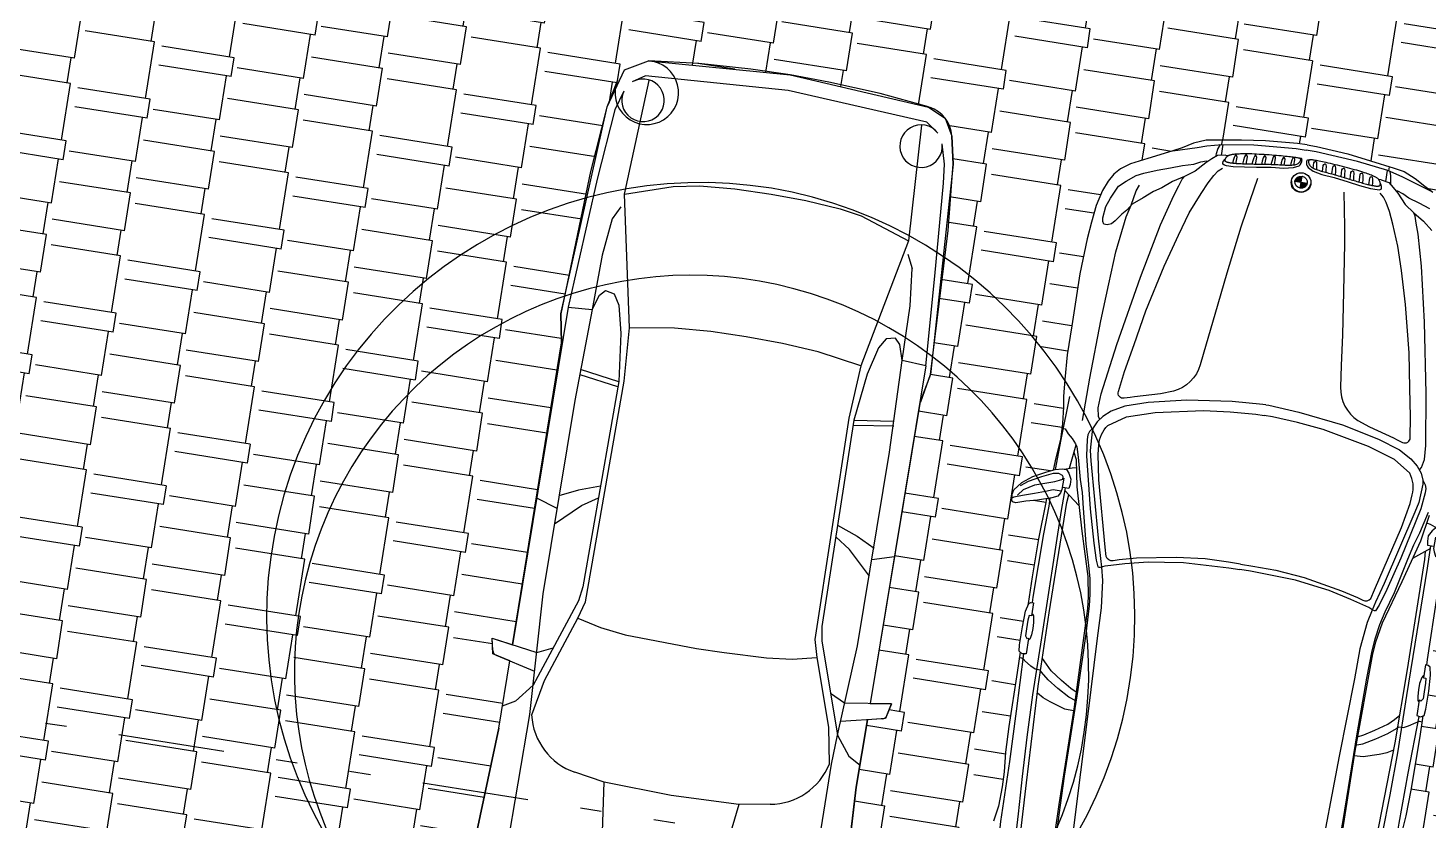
# Model space of a CAD drawing. Extents: x -640655 to -640254, y -1045449 to -1045159.
# Drawn here: x -640532.34 to -640525.75, y -1045393.21 to -1045389.48 of the extents above; entities that cross this region are included whole.
import ezdxf

# ---------------------------------------------------------------- set-up
doc = ezdxf.new("R2010")
doc.units = 0
doc.header["$MEASUREMENT"] = 0
doc.linetypes.add('DIVIDE', pattern=[1.25, 0.5, -0.25, 0, -0.25, 0, -0.25])
doc.layers.get('0').update_dxf_attribs({"linetype": 'CONTINUOUS'})
doc.layers.add('FLOATING-WINDOWS', color=2, linetype='CONTINUOUS', plot=False)
for name, color, linetype in [('T_srafa', 8, 'CONTINUOUS'), ('T_stafaz', 7, 'CONTINUOUS'), ('T_tenka', 4, 'CONTINUOUS')]:
    doc.layers.add(name, color=color, linetype=linetype)

# ---------------------------------------------------------------- blocks, each defined once
blk = doc.blocks.new('A$C1E5B1267')
at = {"color": 0, "linetype": 'Continuous'}
for p, q in [((-2895, 865.7), (-2837.9, 877.3)), ((-2837.9, 877.3), (-2871.7, 660)), ((-3252.1, 780.8), (-3748.3, 806)), ((-2914.3, 847), (-2960.2, 655.8)), ((-1278.6, 796.9), (-1412.8, 773.4)), ((-595.3, 764), (-1278.6, 796.9)), ((-3252.1, 780.8), (-2930.7, 778.7)), ((-3113.9, 721.9), (-3146.4, 780.7)), ((-1242, 768.1), (-2853.3, 778.3)), ((-2153, 774.7), (-2185.2, 671.8)), ((-626.6, 726.6), (-1242, 768.1)), ((-1242, 768.1), (-1236.1, 654.9)), ((-290.7, 695.4), (-626.6, 726.6)), ((-284.3, 734.9), (-595.3, 764)), ((-151.3, 705.7), (-284.3, 734.9)), ((-2594.7, 674.4), (-3165.6, 647)), ((-3025.8, 652.8), (-3113.9, 721.9)), ((-2871.7, 660), (-2837.9, 587)), ((-1671.6, 668.6), (-2594.7, 674.4)), ((-2261.1, 672.3), (-2154.4, 559.7)), ((-2085.8, 584.4), (-2127.4, 671.5)), ((-1236.1, 654.9), (-1671.6, 668.6)), ((-1546.8, 664.7), (-1575, 480.5)), ((-1551.8, 476.9), (-1523.1, 663.9)), ((-197.5, 668.3), (-290.7, 695.4)), ((-3165.6, 647), (-3930.4, 657.3)), ((-3165, 637.1), (-2995.7, 603.3)), ((-2600.4, 504), (-3025.8, 652.8)), ((-2995.7, 603.3), (-2681.3, 494.1)), ((-975, 647.5), (-1236.1, 654.9)), ((-1236.1, 654.9), (-1163.3, 630.3)), ((-1163.3, 630.3), (-1137.4, 605.9)), ((-1137.4, 605.9), (-1147.1, 563.2)), ((-799.9, 628), (-975, 647.5)), ((-737.3, 596.6), (-799.9, 628)), ((-109.5, 579.2), (-148.1, 635.5)), ((-2154.4, 559.7), (-2107, 486.5)), ((-2050.7, 485.5), (-2085.8, 584.4)), ((-1195.8, 533.9), (-1326.7, 503.3)), ((-1293.7, 467.1), (-675.5, 588.3)), ((-1147.1, 563.2), (-1195.8, 533.9)), ((-675.5, 588.3), (-604, 369.1)), ((-675.5, 588.3), (-128.3, 557.4)), ((-74, -95.2), (-109.5, 579.2)), ((-14.2, 339.5), (-38.2, 575.3)), ((-2681.3, 494.1), (-2709, 381.7)), ((-2681.3, 494.1), (-2599.6, 470.8)), ((-2533, 493.8), (-2600.4, 504)), ((-2599.6, 470.8), (-1544.9, 452.7)), ((-1550.2, 476.9), (-2533, 493.8)), ((-1326.7, 503.3), (-1550.2, 476.9)), ((-1544.9, 452.7), (-1293.7, 467.1)), ((-1262.5, 257.8), (-1293.7, 467.1)), ((-3424.9, 250.1), (-3400.3, 394)), ((-2709, 381.7), (-2723.7, 261)), ((-604, 369.1), (-581.1, 246.4)), ((-1.7, 92.9), (-14.2, 339.5)), ((-4620.1, 106.5), (-3424.9, 250.1)), ((-3437, -71.2), (-3424.9, 250.1)), ((-2723.7, 261), (-2736, -79.8)), ((-1251.5, 86.4), (-1262.5, 257.8)), ((-581.1, 246.4), (-569, 79.5)), ((-1250.4, -81.6), (-1251.5, 86.4)), ((-569, 79.5), (-567.6, -92.7)), ((1.7, -92.9), (-1.7, 92.9)), ((-3429, -392.6), (-3437, -71.2)), ((-2736, -79.8), (-2733.3, -212.3)), ((-1253.7, -256.3), (-1250.4, -81.6)), ((-567.6, -92.7), (-571.2, -258.1)), ((-118, -763.6), (-74, -95.2)), ((-4, -278.6), (1.7, -92.9)), ((-3429, -392.6), (-4622.3, -233.9)), ((-2733.3, -212.3), (-2728, -412.4)), ((-1266.9, -427.6), (-1253.7, -256.3)), ((-571.2, -258.1), (-585.3, -424.8)), ((-19.7, -525.1), (-4, -278.6)), ((-3405.7, -536.7), (-3429, -392.6)), ((-2728, -412.4), (-2714.7, -533.2)), ((-1300.7, -636.5), (-1266.9, -427.6)), ((-585.3, -424.8), (-602.5, -528.2)), ((-46.6, -760.5), (-19.7, -525.1)), ((-2714.7, -533.2), (-2688.5, -646)), ((-602.5, -528.2), (-684.1, -765.5)), ((-2607.8, -656.9), (-3035, -800.3)), ((-2688.5, -646), (-3004.2, -751.2)), ((-2606.5, -623.7), (-2688.5, -646)), ((-2540.2, -647.5), (-2607.8, -656.9)), ((-1551.7, -618.9), (-2606.5, -623.7)), ((-1557.3, -643.1), (-2540.2, -647.5)), ((-2162.4, -718.2), (-2114.1, -645.6)), ((-2057.9, -645.3), (-2094.2, -743.8)), ((-1555.8, -833.7), (-1582.2, -646.4)), ((-1557.3, -643.1), (-1532.5, -830.4)), ((-1334.1, -672.3), (-1557.3, -643.1)), ((-1300.7, -636.5), (-1551.7, -618.9)), ((-684.1, -765.5), (-1300.7, -636.5)), ((-2272.5, -831.4), (-2162.4, -718.2)), ((-1203.6, -704.5), (-1334.1, -672.3)), ((-1155.3, -734.5), (-1203.6, -704.5)), ((-3004.2, -751.2), (-3174, -782.8)), ((-2881, -809.5), (-2846.3, -736.9)), ((-2094.2, -743.8), (-2137.9, -832.3)), ((-1172.3, -801.3), (-1146.1, -777.2)), ((-1146.1, -777.2), (-1155.3, -734.5)), ((-746, -773), (-808.9, -803.6)), ((-136.5, -741.5), (-684.1, -765.5)), ((-160.9, -823), (-118, -763.6)), ((-3939.5, -793.3), (-3174.7, -792.8)), ((-3174.7, -792.8), (-3035, -800.3)), ((-3035, -800.3), (-3124, -868.3)), ((-3035, -800.3), (-2604.2, -827.4)), ((-2925.9, -995.9), (-2969.5, -804.2)), ((-2849.9, -1027.1), (-2881, -809.5)), ((-2604.2, -827.4), (-1681.1, -833.2)), ((-2163.8, -933.2), (-2194.7, -830)), ((-1681.1, -833.2), (-1245.4, -825)), ((-1252.8, -938.1), (-1245.4, -825)), ((-1245.4, -825), (-1172.3, -801.3)), ((-1245.4, -825), (-984.2, -820.9)), ((-984.2, -820.9), (-808.9, -803.6)), ((-300.7, -877.4), (-207.2, -851.2)), ((-3124, -868.3), (-3157.2, -926.6)), ((-1252.8, -938.1), (-828.8, -913.8)), ((-828.8, -913.8), (-389.4, -885.9)), ((-606.1, -942.2), (-294.8, -917.1)), ((-389.4, -885.9), (-300.7, -877.4)), ((-294.8, -917.1), (-165.4, -890.4)), ((-3759.4, -944.3), (-3262.8, -925.4)), ((-3262.8, -925.4), (-2941.5, -927.4)), ((-1252.8, -938.1), (-2864.1, -927.9)), ((-1423.6, -941.3), (-1289.8, -966.5)), ((-1289.8, -966.5), (-606.1, -942.2)), ((-2906.8, -1014.8), (-2849.9, -1027.1))]:
    blk.add_line(p, q, dxfattribs=at)
for centre, radius, start, end in [((-2890, 841.2), 25, 101.49421, 166.48328), ((-2850.5, -74.9), 1870, 156.50791, 201.76895), ((-225.8, 572.1), 100.3, 34.37009, 73.63727), ((-187.4, 560.1), 150, 5.80344, 76.05519), ((-3103, 342.2), 301.8, 101.8795, 170.10724), ((-2584.4, -76.6), 2043.9, 171.44429, 187.83199), ((-3108.2, -488.7), 301.4, 189.16911, 257.39684), ((-195.7, -743.5), 150, 281.65213, 351.42995), ((-234.2, -754.9), 100, 285.63939, 317.13555), ((-2901.6, -990.4), 25, 192.7886, 257.78021)]:
    blk.add_arc(centre, radius, start, end, dxfattribs=at)
blk = doc.blocks.new('A$C352F2980')
h = blk.add_hatch(color=256)
edge = h.paths.add_edge_path()
edge.add_ellipse((-2.7125, -0.1493), major_axis=(0, 0.0296), ratio=0.956426, start_angle=270, end_angle=360)
edge.add_line((-2.7125, -0.1197), (-2.7125, -0.1493))
edge.add_line((-2.7125, -0.1493), (-2.6842, -0.1493))
edge = h.paths.add_edge_path()
edge.add_line((-2.7125, -0.1493), (-2.7408, -0.1493))
edge.add_ellipse((-2.7125, -0.1493), major_axis=(0, 0.0296), ratio=0.956426, start_angle=90, end_angle=180)
edge.add_line((-2.7125, -0.179), (-2.7125, -0.1493))
blk.add_line((-2.6842, -0.1493), (-2.7408, -0.1493))
for points in [[(-1.1608, 0.7364), (-1.1076, 0.7364), (-1.091, 0.7411), (-1.0733, 0.7506), (-1.0614, 0.7766), (-1.0401, 0.8429), (-1.0259, 0.8961), (-1.0117, 0.941), (-1.0129, 0.9576), (-1.0212, 0.9623), (-1.0484, 0.9647), (-1.0709, 0.96), (-1.1099, 0.928), (-1.1466, 0.8807), (-1.1762, 0.8239), (-1.1952, 0.7825), (-1.2034, 0.7506), (-1.2034, 0.7305), (-1.1881, 0.7163), (-1.162, 0.7021), (-1.136, 0.7021), (-1.1171, 0.7057)], [(-2.8902, -0.1493), (-2.8902, -0.1034), (-2.8789, 0.0474), (-2.8634, 0.1582), (-2.8457, 0.2737), (-2.8383, 0.3224), (-2.8145, 0.3789), (-2.7846, 0.4296), (-2.7636, 0.47)], [(-0.3903, 0.7818), (-0.3173, 0.7818), (-0.3141, 0.7998), (-0.3237, 0.8156), (-0.3543, 0.8188), (-0.44, 0.8188), (-0.515, 0.8156), (-0.5531, 0.8072), (-0.5595, 0.7977), (-0.5595, 0.785), (-0.4981, 0.785), (-0.4981, 0.7956), (-0.4749, 0.7987), (-0.4336, 0.7987), (-0.4008, 0.7987), (-0.3882, 0.7892), (-0.3903, 0.786), (-0.3903, 0.7818)], [(-0.3205, 0.8103), (-0.2229, 0.8103), (0.0343, 0.8084), (0.1559, 0.8047), (0.2473, 0.7969)], [(0.5592, 0.7721), (0.4818, 0.7761), (0.1958, 0.7787), (-0.0429, 0.7839), (-0.3153, 0.7932)], [(-0.1344, 0.5155), (-0.1471, 0.5514), (-0.1798, 0.6085), (-0.2126, 0.6603), (-0.2422, 0.6973), (-0.2518, 0.7047), (-0.2518, 0.7279), (-0.2634, 0.7512), (-0.2845, 0.7839), (-0.293, 0.7987), (-0.293, 0.8103)], [(-2.782, 0.221), (-2.7759, 0.2587), (-2.7553, 0.2826), (-2.7331, 0.3083), (-2.6851, 0.3511), (-2.6526, 0.3973), (-2.6217, 0.4487), (-2.5841, 0.4949)], [(-2.6834, 0.4692), (-2.7022, 0.4145), (-2.7176, 0.3631), (-2.7331, 0.3323), (-2.7416, 0.3066), (-2.7416, 0.2984)], [(-1.2704, 0.6849), (-1.1676, 0.6593), (-1.1077, 0.6404), (-1.0357, 0.6233), (-0.8723, 0.5852), (-0.7749, 0.5568), (-0.712, 0.5416), (-0.6419, 0.5305), (-0.5861, 0.5244), (-0.4544, 0.5194), (-0.1884, 0.5154), (0.2246, 0.5154), (0.5805, 0.5076)], [(0.2554, 0.7083), (0.0704, 0.7163), (-0.1306, 0.7202), (-0.4032, 0.7202), (-1.0103, 0.7228), (-1.1171, 0.7217)], [(-1.2034, 0.7406), (-1.2165, 0.7045), (-1.2202, 0.6858)], [(-1.1171, 0.7057), (-1.1171, 0.734)], [(-0.5595, 0.7908), (-0.5864, 0.7904), (-0.8885, 0.788), (-1.021, 0.7844), (-1.0589, 0.7844)], [(-0.5079, 0.785), (-0.5063, 0.7812), (-0.4988, 0.7762), (-0.4685, 0.7706), (-0.4391, 0.7696), (-0.4091, 0.7715), (-0.3878, 0.7756), (-0.3838, 0.7796), (-0.3824, 0.7818)], [(-1.257, 0.6924), (-1.1312, 0.6697), (-0.9286, 0.6138), (-0.7224, 0.5527), (-0.6281, 0.5353), (-0.5722, 0.53), (-0.1058, 0.5195), (0.3589, 0.5195)], [(0.2833, 0.6849), (-0.1751, 0.7016), (-0.5245, 0.7044), (-1.05, 0.7044), (-1.0878, 0.7005)], [(-1.1046, 0.7218), (-1.0449, 0.6459)], [(-0.1758, 0.5211), (-0.189, 0.5491), (-0.2194, 0.5976), (-0.2567, 0.6532), (-0.2836, 0.6801), (-0.3069, 0.7027)], [(-0.0861, 0.5195), (-0.0885, 0.562), (-0.1108, 0.6346), (-0.1248, 0.6709), (-0.1417, 0.7004)], [(-1.4615, 0.6125), (-1.4742, 0.6199), (-1.5136, 0.6284), (-1.5804, 0.625), (-1.8219, 0.5874), (-2.1524, 0.5274), (-2.4111, 0.4727), (-2.5566, 0.4333), (-2.6063, 0.4162), (-2.6389, 0.4059), (-2.6526, 0.3973)], [(-1.6512, -0.1493), (-1.6512, -0.1355), (-1.6417, 0.0092), (-1.6155, 0.2218), (-1.5754, 0.3996), (-1.5406, 0.506), (-1.5074, 0.5652), (-1.4778, 0.6001), (-1.4481, 0.6228), (-1.4167, 0.6367), (-1.3986, 0.639), (-1.3103, 0.6332), (-1.2615, 0.6228), (-0.9075, 0.5321), (-0.815, 0.506), (-0.7749, 0.4955), (-0.7139, 0.4816), (-0.5865, 0.4676), (-0.4426, 0.464), (-0.0714, 0.45), (0.4578, 0.4334), (0.998, 0.42), (1.1802, 0.4161)], [(-1.4167, 0.6367), (-1.3974, 0.6503), (-1.3806, 0.6568), (-1.3591, 0.6568), (-1.2818, 0.6476), (-1.038, 0.5912), (-0.8812, 0.549), (-0.8038, 0.5255), (-0.7743, 0.5121), (-0.7728, 0.5071), (-0.7756, 0.4993), (-0.7848, 0.4796), (-0.8094, 0.3896), (-0.834, 0.2813), (-0.8449, 0.2065), (-0.8574, 0.1171), (-0.8665, -0.0974), (-0.8665, -0.1493)], [(-2.7636, 0.47), (-2.7979, 0.3599), (-2.8115, 0.3162), (-2.8301, 0.2457), (-2.851, 0.0978), (-2.8654, -0.1016), (-2.8654, -0.1493)], [(-2.8276, 0.2551), (-2.8075, 0.2618), (-2.7818, 0.2666), (-2.7682, 0.2676)], [(-2.8495, 0.2489), (-2.8292, 0.2489)], [(-2.8305, 0.2423), (-2.7785, 0.2424)], [(-2.8174, -0.1309), (-2.8102, -0.1288), (-2.8044, -0.1265), (-2.7997, -0.1239), (-2.796, -0.121), (-2.7932, -0.1178), (-2.7909, -0.1143), (-2.7892, -0.1105), (-2.7877, -0.1065), (-2.7863, -0.1021), (-2.7851, -0.0974), (-2.7839, -0.0925), (-2.7828, -0.0872), (-2.7818, -0.0817), (-2.7808, -0.0759), (-2.7799, -0.0699), (-2.7791, -0.0636), (-2.7783, -0.057), (-2.7776, -0.0502), (-2.7768, -0.0432), (-2.7761, -0.036), (-2.7754, -0.0286), (-2.7746, -0.021), (-2.7738, -0.0133), (-2.7729, -0.0054), (-2.772, 0.0026), (-2.771, 0.0107), (-2.7699, 0.0188), (-2.7688, 0.027), (-2.7677, 0.0351), (-2.7666, 0.0431), (-2.7655, 0.0511), (-2.7643, 0.0589), (-2.7633, 0.0666), (-2.7622, 0.0741), (-2.7611, 0.0814), (-2.7601, 0.0886), (-2.7591, 0.0957), (-2.7582, 0.1027), (-2.7572, 0.1097), (-2.7563, 0.1165), (-2.7554, 0.1233), (-2.7546, 0.1301), (-2.7537, 0.1367), (-2.753, 0.1431), (-2.7523, 0.1494), (-2.7517, 0.1554), (-2.7511, 0.1612), (-2.7507, 0.1667), (-2.7503, 0.1718), (-2.7501, 0.1767), (-2.7499, 0.1812), (-2.7497, 0.1853), (-2.7497, 0.1891), (-2.7497, 0.1926), (-2.7497, 0.1957), (-2.7497, 0.1985), (-2.7498, 0.2009), (-2.7499, 0.203), (-2.75, 0.2049), (-2.7501, 0.2065), (-2.7503, 0.2079), (-2.7505, 0.2092), (-2.7507, 0.2104), (-2.751, 0.2115), (-2.7513, 0.2126), (-2.7517, 0.2137), (-2.7521, 0.2148), (-2.7525, 0.2158), (-2.753, 0.2167), (-2.7535, 0.2175), (-2.754, 0.2183), (-2.7545, 0.2189), (-2.755, 0.2195), (-2.7556, 0.2199), (-2.7562, 0.2202), (-2.7568, 0.2204), (-2.7575, 0.2206), (-2.7582, 0.2207), (-2.7589, 0.2207), (-2.7597, 0.2207), (-2.7606, 0.2206), (-2.7615, 0.2206), (-2.7624, 0.2205), (-2.7634, 0.2203), (-2.7645, 0.2201), (-2.7656, 0.2199), (-2.7667, 0.2195), (-2.7678, 0.2192), (-2.769, 0.2188), (-2.7701, 0.2183), (-2.7713, 0.2177), (-2.7725, 0.2171), (-2.7737, 0.2164), (-2.7749, 0.2157), (-2.7761, 0.2149), (-2.7773, 0.214), (-2.7785, 0.213), (-2.7797, 0.212), (-2.7809, 0.2108), (-2.782, 0.2094), (-2.7832, 0.2079), (-2.7844, 0.2062), (-2.7856, 0.2043), (-2.7868, 0.2021), (-2.788, 0.1996), (-2.7892, 0.1969), (-2.7904, 0.1938), (-2.7916, 0.1903), (-2.7929, 0.1865), (-2.7941, 0.1823), (-2.7954, 0.1775), (-2.7967, 0.1724), (-2.7981, 0.1667), (-2.7994, 0.1605), (-2.8008, 0.1537), (-2.8021, 0.1464), (-2.8035, 0.1386), (-2.8048, 0.1301), (-2.8062, 0.121), (-2.8075, 0.1113), (-2.8089, 0.101), (-2.8101, 0.0901), (-2.8114, 0.0788), (-2.8126, 0.0672), (-2.8138, 0.0553), (-2.815, 0.0433), (-2.816, 0.0312), (-2.8171, 0.0192), (-2.818, 0.0074), (-2.8189, -0.0042), (-2.8198, -0.0154), (-2.8205, -0.0264), (-2.8212, -0.0369), (-2.8219, -0.0469), (-2.8224, -0.0564), (-2.8229, -0.0652), (-2.8233, -0.0734), (-2.8236, -0.081), (-2.8239, -0.0879), (-2.8241, -0.0942), (-2.8242, -0.0999), (-2.8243, -0.105), (-2.8243, -0.1095), (-2.8243, -0.1135), (-2.8243, -0.1169), (-2.8241, -0.1198), (-2.8238, -0.1223), (-2.8232, -0.1245), (-2.8224, -0.1264), (-2.8212, -0.128), (-2.8195, -0.1295), (-2.8174, -0.1309)], [(-2.7932, -0.1325), (-2.7859, -0.1274), (-2.7731, -0.1019), (-2.7629, -0.0584), (-2.7581, 0.0011), (-2.7484, 0.0686), (-2.7404, 0.1249), (-2.7339, 0.178), (-2.7339, 0.2101), (-2.7348, 0.2195), (-2.7387, 0.2281), (-2.7434, 0.2288), (-2.752, 0.2277), (-2.7617, 0.2226), (-2.7639, 0.2203)], [(-2.782, 0.221), (-2.7822, 0.2097)], [(-2.7557, 0.1199), (-2.7917, 0.119), (-2.796, 0.1208), (-2.7998, 0.1249), (-2.7998, 0.1275), (-2.7978, 0.1297), (-2.7884, 0.1326), (-2.7724, 0.1349), (-2.7537, 0.1363)], [(-2.7506, 0.1676), (-2.782, 0.1669), (-2.7863, 0.1686), (-2.79, 0.1728), (-2.79, 0.1754), (-2.7881, 0.1775), (-2.7787, 0.1804), (-2.7626, 0.1828), (-2.7496, 0.1837)], [(-2.7619, 0.076), (-2.795, 0.0752), (-2.7993, 0.077), (-2.803, 0.0811), (-2.803, 0.0837), (-2.801, 0.0859), (-2.7917, 0.0888), (-2.7756, 0.0911), (-2.7596, 0.0923)], [(-2.7742, -0.0124), (-2.8063, -0.0132), (-2.8106, -0.0114), (-2.8144, -0.0073), (-2.8144, -0.0047), (-2.8124, -0.0025), (-2.803, 0.0004), (-2.787, 0.0027), (-2.7722, 0.0038)], [(-2.7682, 0.0322), (-2.8006, 0.0314), (-2.805, 0.0332), (-2.8087, 0.0373), (-2.8087, 0.0399), (-2.8067, 0.0421), (-2.7973, 0.045), (-2.7813, 0.0473), (-2.7658, 0.0485)], [(-2.7784, -0.0579), (-2.8071, -0.0586), (-2.8114, -0.0568), (-2.8152, -0.0527), (-2.8152, -0.0501), (-2.8132, -0.0479), (-2.8038, -0.0451), (-2.7878, -0.0427), (-2.7766, -0.0419)], [(-2.7932, -0.1325), (-2.8012, -0.1361), (-2.8074, -0.1375), (-2.8133, -0.1375), (-2.8189, -0.1367), (-2.8223, -0.1339), (-2.8235, -0.1234)], [(-2.7867, -0.1034), (-2.812, -0.104), (-2.8163, -0.1022), (-2.8201, -0.0981), (-2.8201, -0.0955), (-2.8181, -0.0933), (-2.8087, -0.0905), (-2.7926, -0.0881), (-2.7828, -0.0874)], [(-2.7125, -0.179), (-2.7125, -0.1197)], [(-2.8902, -0.1493), (-2.8902, -0.1952), (-2.8789, -0.346), (-2.8634, -0.4568), (-2.8457, -0.5724), (-2.8383, -0.6211), (-2.8145, -0.6776), (-2.7846, -0.7282), (-2.7636, -0.7686), (-2.7105, -0.8798), (-2.6716, -0.9562), (-2.6421, -0.9986), (-2.6118, -1.0253), (-2.5758, -1.0472), (-2.5272, -1.0666), (-2.4535, -1.0852), (-2.3721, -1.0948), (-2.2918, -1.1023), (-2.1239, -1.1104), (-1.8757, -1.1104), (-1.7367, -1.1106), (-1.6211, -1.1033), (-1.5403, -1.0961), (-1.4929, -1.0883), (-1.4146, -1.0803), (-1.3387, -1.0782), (-1.2503, -1.0863), (-1.1909, -1.0905)], [(-2.7636, -0.7686), (-2.7979, -0.6585), (-2.8115, -0.6149), (-2.8301, -0.5444), (-2.851, -0.3964), (-2.8654, -0.197), (-2.8654, -0.1493)], [(-2.8174, -0.1677), (-2.8102, -0.1698), (-2.8044, -0.1721), (-2.7997, -0.1748), (-2.796, -0.1777), (-2.7932, -0.1809), (-2.7909, -0.1843), (-2.7892, -0.1881), (-2.7877, -0.1922), (-2.7863, -0.1966), (-2.7851, -0.2012), (-2.7839, -0.2062), (-2.7828, -0.2114), (-2.7818, -0.2169), (-2.7808, -0.2227), (-2.7799, -0.2288), (-2.7791, -0.2351), (-2.7783, -0.2416), (-2.7776, -0.2484), (-2.7768, -0.2554), (-2.7761, -0.2626), (-2.7754, -0.27), (-2.7746, -0.2776), (-2.7738, -0.2854), (-2.7729, -0.2932), (-2.772, -0.3012), (-2.771, -0.3093), (-2.7699, -0.3174), (-2.7688, -0.3256), (-2.7677, -0.3337), (-2.7666, -0.3418), (-2.7655, -0.3497), (-2.7643, -0.3576), (-2.7633, -0.3652), (-2.7622, -0.3727), (-2.7611, -0.3801), (-2.7601, -0.3873), (-2.7591, -0.3944), (-2.7582, -0.4014), (-2.7572, -0.4083), (-2.7563, -0.4152), (-2.7554, -0.422), (-2.7546, -0.4287), (-2.7537, -0.4353), (-2.753, -0.4417), (-2.7523, -0.448), (-2.7517, -0.454), (-2.7511, -0.4598), (-2.7507, -0.4653), (-2.7503, -0.4705), (-2.7501, -0.4753), (-2.7499, -0.4798), (-2.7497, -0.484), (-2.7497, -0.4878), (-2.7497, -0.4912), (-2.7497, -0.4944), (-2.7497, -0.4971), (-2.7498, -0.4996), (-2.7499, -0.5017), (-2.75, -0.5035), (-2.7501, -0.5051), (-2.7503, -0.5066), (-2.7505, -0.5078), (-2.7507, -0.509), (-2.751, -0.5102), (-2.7513, -0.5113), (-2.7517, -0.5124), (-2.7521, -0.5134), (-2.7525, -0.5144), (-2.753, -0.5153), (-2.7535, -0.5162), (-2.754, -0.5169), (-2.7545, -0.5176), (-2.755, -0.5181), (-2.7556, -0.5185), (-2.7562, -0.5188), (-2.7568, -0.5191), (-2.7575, -0.5192), (-2.7582, -0.5193), (-2.7589, -0.5193), (-2.7597, -0.5193), (-2.7606, -0.5193), (-2.7615, -0.5192), (-2.7624, -0.5191), (-2.7634, -0.5189), (-2.7645, -0.5187), (-2.7656, -0.5185), (-2.7667, -0.5182), (-2.7678, -0.5178), (-2.769, -0.5174), (-2.7701, -0.5169), (-2.7713, -0.5164), (-2.7725, -0.5158), (-2.7737, -0.5151), (-2.7749, -0.5143), (-2.7761, -0.5135), (-2.7773, -0.5126), (-2.7785, -0.5117), (-2.7797, -0.5106), (-2.7809, -0.5094), (-2.782, -0.5081), (-2.7832, -0.5066), (-2.7844, -0.5049), (-2.7856, -0.5029), (-2.7868, -0.5007), (-2.788, -0.4983), (-2.7892, -0.4955), (-2.7904, -0.4924), (-2.7916, -0.489), (-2.7929, -0.4852), (-2.7941, -0.4809), (-2.7954, -0.4762), (-2.7967, -0.471), (-2.7981, -0.4653), (-2.7994, -0.4591), (-2.8008, -0.4524), (-2.8021, -0.4451), (-2.8035, -0.4372), (-2.8048, -0.4287), (-2.8062, -0.4197), (-2.8075, -0.41), (-2.8089, -0.3996), (-2.8101, -0.3888), (-2.8114, -0.3774), (-2.8126, -0.3658), (-2.8138, -0.3539), (-2.815, -0.3419), (-2.816, -0.3299), (-2.8171, -0.3179), (-2.818, -0.3061), (-2.8189, -0.2945), (-2.8198, -0.2832), (-2.8205, -0.2723), (-2.8212, -0.2618), (-2.8219, -0.2518), (-2.8224, -0.2423), (-2.8229, -0.2334), (-2.8233, -0.2252), (-2.8236, -0.2176), (-2.8239, -0.2107), (-2.8241, -0.2044), (-2.8242, -0.1987), (-2.8243, -0.1937), (-2.8243, -0.1891), (-2.8243, -0.1852), (-2.8243, -0.1818), (-2.8241, -0.1788), (-2.8238, -0.1763), (-2.8232, -0.1741), (-2.8224, -0.1723), (-2.8212, -0.1706), (-2.8195, -0.1691), (-2.8174, -0.1677)], [(-2.7932, -0.1661), (-2.8012, -0.1625), (-2.8074, -0.1611), (-2.8133, -0.1611), (-2.8189, -0.1619), (-2.8223, -0.1647), (-2.8235, -0.1752)], [(-2.7867, -0.1953), (-2.812, -0.1946), (-2.8163, -0.1964), (-2.8201, -0.2005), (-2.8201, -0.2031), (-2.8181, -0.2053), (-2.8087, -0.2082), (-2.7926, -0.2105), (-2.7828, -0.2113)], [(-2.7932, -0.1661), (-2.7859, -0.1713), (-2.7731, -0.1968), (-2.7629, -0.2402), (-2.7581, -0.2997), (-2.7484, -0.3673), (-2.7404, -0.4235), (-2.7339, -0.4766), (-2.7339, -0.5088), (-2.7348, -0.5181), (-2.7387, -0.5267), (-2.7434, -0.5275), (-2.752, -0.5263), (-2.7617, -0.5212), (-2.7639, -0.519)], [(-1.6512, -0.1493), (-1.6512, -0.1631), (-1.6417, -0.3078), (-1.6155, -0.5205), (-1.5754, -0.6983), (-1.5406, -0.8046), (-1.5074, -0.8639), (-1.4778, -0.8988), (-1.4481, -0.9214), (-1.4167, -0.9354), (-1.3986, -0.9376), (-1.3103, -0.9319), (-1.2615, -0.9214), (-0.9075, -0.8308), (-0.815, -0.8046), (-0.7749, -0.7942), (-0.7139, -0.7802), (-0.5865, -0.7663), (-0.4426, -0.7626), (-0.0714, -0.7487), (0.4578, -0.732), (0.998, -0.7186), (1.1802, -0.7147)], [(-1.4167, -0.9354), (-1.3974, -0.9489), (-1.3806, -0.9554), (-1.3591, -0.9554), (-1.2818, -0.9462), (-1.038, -0.8898), (-0.8812, -0.8477), (-0.8038, -0.8242), (-0.7743, -0.8107), (-0.7728, -0.8057), (-0.7756, -0.798), (-0.7848, -0.7783), (-0.8094, -0.6883), (-0.834, -0.58), (-0.8449, -0.5051), (-0.8574, -0.4158), (-0.8665, -0.2013), (-0.8665, -0.1493)], [(-0.3205, -1.109), (-0.2229, -1.109), (0.0343, -1.1071), (0.1559, -1.1034), (0.2473, -1.0956), (0.3194, -1.0933), (0.412, -1.0965), (0.4849, -1.1098)], [(-2.7784, -0.2408), (-2.8071, -0.2401), (-2.8114, -0.2418), (-2.8152, -0.246), (-2.8152, -0.2485), (-2.8132, -0.2507), (-2.8038, -0.2536), (-2.7878, -0.256), (-2.7766, -0.2568)], [(-2.7742, -0.2863), (-2.8063, -0.2855), (-2.8106, -0.2872), (-2.8144, -0.2914), (-2.8144, -0.294), (-2.8124, -0.2961), (-2.803, -0.299), (-2.787, -0.3014), (-2.7722, -0.3025)], [(-2.7682, -0.3309), (-2.8006, -0.3301), (-2.805, -0.3318), (-2.8087, -0.336), (-2.8087, -0.3386), (-2.8067, -0.3407), (-2.7973, -0.3436), (-2.7813, -0.346), (-2.7658, -0.3471)], [(-2.7619, -0.3747), (-2.795, -0.3739), (-2.7993, -0.3756), (-2.803, -0.3798), (-2.803, -0.3824), (-2.801, -0.3845), (-2.7917, -0.3874), (-2.7756, -0.3898), (-2.7596, -0.391)], [(-2.7557, -0.4186), (-2.7917, -0.4177), (-2.796, -0.4194), (-2.7998, -0.4236), (-2.7998, -0.4262), (-2.7978, -0.4283), (-2.7884, -0.4312), (-2.7724, -0.4336), (-2.7537, -0.435)], [(-2.7506, -0.4663), (-2.782, -0.4655), (-2.7863, -0.4673), (-2.79, -0.4714), (-2.79, -0.474), (-2.7881, -0.4762), (-2.7787, -0.479), (-2.7626, -0.4814), (-2.7496, -0.4824)], [(-2.782, -0.5197), (-2.7822, -0.5083)], [(-2.782, -0.5197), (-2.7759, -0.5573), (-2.7553, -0.5813), (-2.7331, -0.607), (-2.6851, -0.6498), (-2.6526, -0.696), (-2.6217, -0.7473), (-2.5841, -0.7936), (-2.5601, -0.8295), (-2.5241, -0.8723), (-2.4864, -0.9185), (-2.4539, -0.9391), (-2.4316, -0.9596), (-2.3956, -0.9853), (-2.3785, -1.0007), (-2.3717, -1.0195), (-2.3717, -1.0349), (-2.3837, -1.0418), (-2.4008, -1.0452), (-2.4556, -1.0401), (-2.4984, -1.0247), (-2.5601, -0.9956), (-2.5892, -0.963), (-2.6217, -0.9219), (-2.6389, -0.8877), (-2.6628, -0.8278), (-2.6834, -0.7679), (-2.7022, -0.7131), (-2.7176, -0.6617), (-2.7331, -0.6309), (-2.7416, -0.6053), (-2.7416, -0.5971)], [(-2.8495, -0.5476), (-2.8292, -0.5476)], [(-2.8305, -0.541), (-2.7785, -0.541)], [(-2.8276, -0.5538), (-2.8075, -0.5605), (-2.7818, -0.5653), (-2.7682, -0.5663)], [(-1.4615, -0.9112), (-1.4742, -0.9185), (-1.5136, -0.9271), (-1.5804, -0.9237), (-1.8219, -0.886), (-2.1524, -0.8261), (-2.4111, -0.7713), (-2.5566, -0.7319), (-2.6063, -0.7148), (-2.6389, -0.7045), (-2.6526, -0.696)], [(-1.3861, -1.0795), (-1.392, -1.0726), (-1.392, -1.064), (-1.3714, -1.0469), (-1.3526, -1.0247), (-1.3303, -1.0058), (-1.3166, -0.9973), (-1.2704, -0.9836), (-1.1676, -0.9579), (-1.1077, -0.9391), (-1.0357, -0.9219), (-0.8723, -0.8839), (-0.7749, -0.8555), (-0.712, -0.8403), (-0.6419, -0.8291), (-0.5861, -0.823), (-0.4544, -0.8181), (-0.1884, -0.8141), (0.2246, -0.8141), (0.5805, -0.8063)], [(0.5937, -0.991), (0.4325, -0.999), (0.2554, -1.0069), (0.0704, -1.0149), (-0.1306, -1.0189), (-0.4032, -1.0189), (-1.0103, -1.0214), (-1.1171, -1.0204)], [(-1.2896, -1.0066), (-1.257, -0.991), (-1.1312, -0.9683), (-0.9286, -0.9125), (-0.7224, -0.8514), (-0.6281, -0.8339), (-0.5722, -0.8287), (-0.1058, -0.8182), (0.3589, -0.8182), (0.6227, -0.8147)], [(0.7808, -0.964), (0.2833, -0.9835), (-0.1751, -1.0003), (-0.5245, -1.0031), (-1.05, -1.0031), (-1.0878, -0.9991)], [(-0.1758, -0.8198), (-0.189, -0.8477), (-0.2194, -0.8963), (-0.2567, -0.9518), (-0.2836, -0.9787), (-0.3069, -1.0013)], [(-0.1344, -0.8141), (-0.1471, -0.8501), (-0.1798, -0.9071), (-0.2126, -0.9589), (-0.2422, -0.9959), (-0.2518, -1.0033), (-0.2518, -1.0266), (-0.2634, -1.0498), (-0.2845, -1.0826), (-0.293, -1.0974), (-0.293, -1.109)], [(-0.0861, -0.8182), (-0.0885, -0.8606), (-0.1108, -0.9332), (-0.1248, -0.9696), (-0.1417, -0.9991)], [(-1.4436, -0.9906), (-1.6456, -0.9871), (-1.9199, -0.9779), (-2.0986, -0.9686), (-2.2527, -0.9594), (-2.4222, -0.9378), (-2.4807, -0.9224), (-2.5516, -0.9101), (-2.5793, -0.8978)], [(-1.2034, -1.0392), (-1.2165, -1.0031), (-1.2202, -0.9844)], [(-1.1046, -1.0205), (-1.0449, -0.9445)], [(-1.212, -1.0155), (-1.325, -1.0025)], [(-1.1608, -1.0351), (-1.1076, -1.0351), (-1.091, -1.0398), (-1.0733, -1.0492), (-1.0614, -1.0753), (-1.0401, -1.1415), (-1.0259, -1.1947), (-1.0117, -1.2397), (-1.0129, -1.2562), (-1.0212, -1.261), (-1.0484, -1.2633), (-1.0709, -1.2586), (-1.1099, -1.2267), (-1.1466, -1.1794), (-1.1762, -1.1226), (-1.1952, -1.0812), (-1.2034, -1.0492), (-1.2034, -1.0291), (-1.1881, -1.0149), (-1.162, -1.0008), (-1.136, -1.0008), (-1.1171, -1.0043)], [(-1.0484, -1.2373), (-1.0792, -1.2137), (-1.1088, -1.1652), (-1.1277, -1.1108), (-1.1395, -1.0741), (-1.149, -1.0528), (-1.1561, -1.0386), (-1.1668, -1.0386), (-1.1727, -1.0433), (-1.1798, -1.0611), (-1.175, -1.0883), (-1.1514, -1.1391), (-1.1194, -1.1983), (-1.0934, -1.2326)], [(-1.1171, -1.0043), (-1.1171, -1.0327)], [(-1.0993, -1.0374), (-1.0993, -1.0753), (-1.0863, -1.1108), (-1.0685, -1.1604), (-1.0508, -1.2148), (-1.0366, -1.2527), (-1.0299, -1.2617)], [(-1.1956, -1.0795), (-1.3396, -1.0753), (-1.5457, -1.0676)], [(-0.5595, -1.0894), (-0.5864, -1.0891), (-0.8885, -1.0866), (-1.021, -1.083), (-1.0589, -1.083)], [(-1.0536, -1.0995), (-1.0352, -1.1007), (-0.8603, -1.1069), (-0.6802, -1.109), (-0.5531, -1.109), (-0.5389, -1.109)], [(-0.3903, -1.0805), (-0.3173, -1.0805), (-0.3141, -1.0984), (-0.3237, -1.1143), (-0.3543, -1.1174), (-0.44, -1.1174), (-0.515, -1.1143), (-0.5531, -1.1058), (-0.5595, -1.0963), (-0.5595, -1.0836), (-0.4981, -1.0836), (-0.4981, -1.0942), (-0.4749, -1.0974), (-0.4336, -1.0974), (-0.4008, -1.0974), (-0.3882, -1.0879), (-0.3903, -1.0847), (-0.3903, -1.0805)], [(-0.5079, -1.0836), (-0.5063, -1.0798), (-0.4988, -1.0748), (-0.4685, -1.0692), (-0.4391, -1.0683), (-0.4091, -1.0701), (-0.3878, -1.0742), (-0.3838, -1.0783), (-0.3824, -1.0805)], [(0.5592, -1.0707), (0.4818, -1.0747), (0.1958, -1.0773), (-0.0429, -1.0826), (-0.3153, -1.0919)]]:
    blk.add_lwpolyline(points)
for points in [[(-0.8919, -0.1493), (-0.8919, -0.0913), (-0.8899, 0.0193), (-0.8761, 0.1555), (-0.8425, 0.3392), (-0.8227, 0.4182), (-0.8137, 0.4455, 0.374257), (-0.8287, 0.4812), (-0.8708, 0.4929), (-1.1803, 0.5722), (-1.2988, 0.5939), (-1.3403, 0.5978, 0.185951), (-1.4391, 0.5702), (-1.4924, 0.4892), (-1.5339, 0.3589), (-1.5793, 0.1358), (-1.5932, 0.0114), (-1.6011, -0.109), (-1.6011, -0.1493)], [(-2.6983, 0.0568), (-2.5365, 0.0849), (-2.4596, 0.0982), (-2.2341, 0.1288), (-2.0336, 0.1552), (-1.8894, 0.1728), (-1.7892, 0.1851, 0.263451), (-1.6467, 0.2905), (-1.6256, 0.3485), (-1.5922, 0.468), (-1.5861, 0.4875), (-1.5774, 0.5142, 0.560492), (-1.6049, 0.5463), (-1.7022, 0.5319), (-1.835, 0.5082), (-1.9993, 0.4784), (-2.2205, 0.4262), (-2.3764, 0.382), (-2.487, 0.3478), (-2.5856, 0.3076), (-2.6419, 0.2825), (-2.6801, 0.2613), (-2.7043, 0.2453), (-2.7193, 0.2272)], [(-0.8919, -0.1493), (-0.8919, -0.2074), (-0.8899, -0.3179), (-0.8761, -0.4542), (-0.8425, -0.6378), (-0.8227, -0.7168), (-0.8137, -0.7441, -0.374257), (-0.8287, -0.7798), (-0.8708, -0.7915), (-1.1803, -0.8708), (-1.2988, -0.8925), (-1.3403, -0.8965, -0.185951), (-1.4391, -0.8688), (-1.4924, -0.7879), (-1.5339, -0.6576), (-1.5793, -0.4344), (-1.5932, -0.31), (-1.6011, -0.1896), (-1.6011, -0.1493)], [(-2.6983, -0.3554), (-2.5365, -0.3835), (-2.4596, -0.3969), (-2.2341, -0.4275), (-2.0336, -0.4538), (-1.8894, -0.4714), (-1.7892, -0.4837, -0.263451), (-1.6467, -0.5892), (-1.6256, -0.6472), (-1.5922, -0.7667), (-1.5861, -0.7861), (-1.5774, -0.8128, -0.560492), (-1.6049, -0.8449), (-1.7022, -0.8306), (-1.835, -0.8068), (-1.9993, -0.7771), (-2.2205, -0.7248), (-2.3764, -0.6806), (-2.487, -0.6464), (-2.5856, -0.6062), (-2.6419, -0.5811), (-2.6801, -0.56), (-2.7043, -0.5439), (-2.7193, -0.5258)]]:
    blk.add_lwpolyline(points, format="xyb")
blk.add_circle((-2.7108, -0.1493), 0.0463)
blk.add_arc((-2.7142, -0.1493), 0.0463, 272.12693, 87.87307)
blk.add_ellipse((-2.7125, -0.1493), major_axis=(0, 0.0296), ratio=0.956426)

msp = doc.modelspace()

# ---------------------------------------------------------------- hatches: boundary and pattern name
at = {"layer": 'T_srafa', "linetype": 'Continuous'}
h = msp.add_hatch(dxfattribs=at)
h.set_pattern_fill('AR-RSHKE', color=256, scale=0.03, angle=90, style=0)
h.set_pattern_definition([(80.99993615, (0, 0), (-0.23589453207, 0.81189825085), [0.18, -0.15, 0.21, -0.09, 0.27, -0.12]), (80.99993615, (0.01334, 0.18013), (-0.23589453207, 0.81189825085), [0.15, -0.57, 0.12, -0.18]), (80.99993615, (0.1067, 0.52983), (-0.23589453207, 0.81189825085), [0.09, -0.93]), (170.99993615, (0, 0), (-0.395458809116, -0.195543678733), [0.345, -1.095]), (170.99993615, (0.02816, 0.17778), (-0.395458809116, -0.195543678733), [0.3375, -1.1025]), (170.99993615, (0.05162, 0.32594), (-0.395458809116, -0.195543678733), [0.315, -1.125]), (170.99993615, (0.1067, 0.52983), (-0.395458809116, -0.195543678733), [0.345, -1.095]), (170.99993615, (0.12078, 0.61872), (-0.395458809116, -0.195543678733), [0.345, -1.095]), (170.99993615, (0.1408, 0.88892), (-0.395458809116, -0.195543678733), [0.33, -1.11])])
h.paths.add_polyline_path([(-640519.1632, -1045391.4871), (-640519.9279, -1045396.3151), (-640521.4095, -1045396.0805), (-640521.4896, -1045396.5867), (-640532.5968, -1045394.8275), (-640532.5732, -1045394.6785), (-640533.1065, -1045394.5941), (-640532.5904, -1045391.335), (-640532.9854, -1045391.2724), (-640532.4926, -1045388.1609), (-640524.9862, -1045389.3498), (-640525.2267, -1045390.8683), (-640523.5936, -1045390.7854)])
edge = h.paths.add_edge_path(flags=16)
edge.add_line((-640529.6138, -1045389.8514), (-640529.5312, -1045389.6774))
edge.add_line((-640529.5312, -1045389.6774), (-640529.4184, -1045389.6353))
edge.add_line((-640529.4184, -1045389.6353), (-640528.7522, -1045389.7004))
edge.add_line((-640528.7522, -1045389.7004), (-640528.1004, -1045389.8525))
edge.add_line((-640528.1004, -1045389.8525), (-640528.0216, -1045389.9056))
edge.add_line((-640528.0216, -1045389.9056), (-640527.9907, -1045389.9901))
edge.add_line((-640527.9907, -1045389.9901), (-640527.9846, -1045390.1221))
edge.add_line((-640527.9846, -1045390.1221), (-640528.0913, -1045391.1125))
edge.add_line((-640528.0913, -1045391.1125), (-640528.1402, -1045391.2397))
edge.add_line((-640528.1402, -1045391.2397), (-640528.3756, -1045392.6615))
edge.add_line((-640528.3756, -1045392.6615), (-640528.2754, -1045392.663))
edge.add_line((-640528.2754, -1045392.663), (-640528.3022, -1045392.7321))
edge.add_line((-640528.3022, -1045392.7321), (-640528.3881, -1045392.7378))
edge.add_line((-640528.3881, -1045392.7378), (-640528.4404, -1045393.0549))
edge.add_line((-640528.4404, -1045393.0549), (-640528.4994, -1045393.5483))
edge.add_line((-640528.4994, -1045393.5483), (-640528.5329, -1045393.7178))
edge.add_line((-640528.5329, -1045393.7178), (-640528.6034, -1045393.9901))
edge.add_line((-640528.6034, -1045393.9901), (-640528.6419, -1045394.1107))
edge.add_line((-640528.6419, -1045394.1107), (-640528.6948, -1045394.265))
edge.add_line((-640528.6948, -1045394.265), (-640528.8025, -1045394.3383))
edge.add_arc((-640529.2136, -1045392.5862), 1.7997, 260.57349, 283.20401, ccw=False)
edge.add_line((-640529.5084, -1045394.3616), (-640529.5361, -1045394.357))
edge.add_arc((-640529.216, -1045392.5146), 1.87, 237.51224, 260.14265, ccw=False)
edge.add_line((-640530.2204, -1045394.092), (-640530.2712, -1045394.0052))
edge.add_line((-640530.2712, -1045394.0052), (-640530.2695, -1045393.7155))
edge.add_line((-640530.2695, -1045393.7155), (-640530.2594, -1045393.5906))
edge.add_line((-640530.2594, -1045393.5906), (-640530.2489, -1045393.435))
edge.add_line((-640530.2489, -1045393.435), (-640530.2264, -1045393.2637))
edge.add_line((-640530.2264, -1045393.2637), (-640530.1239, -1045392.7775))
edge.add_line((-640530.1239, -1045392.7775), (-640530.0717, -1045392.4604))
edge.add_line((-640530.0717, -1045392.4604), (-640530.1512, -1045392.4274))
edge.add_line((-640530.1512, -1045392.4274), (-640530.1545, -1045392.3533))
edge.add_line((-640530.1545, -1045392.3533), (-640530.0591, -1045392.384))
edge.add_line((-640530.0591, -1045392.384), (-640529.829, -1045390.962))
edge.add_line((-640529.829, -1045390.962), (-640529.8313, -1045390.8258))
edge.add_line((-640529.8313, -1045390.8258), (-640529.6138, -1045389.8514))
edge.add_line((-640529.6138, -1045389.8514), (-640529.6138, -1045389.8514))
h.paths.add_polyline_path([(-640527.6684, -1045392.419), (-640527.6837, -1045392.5154), (-640527.722, -1045392.7697), (-640527.7374, -1045392.8904), (-640527.744, -1045392.9819), (-640527.753, -1045393.0534), (-640527.7706, -1045393.1444), (-640527.7952, -1045393.2144), (-640527.8083, -1045393.2714), (-640527.8292, -1045393.4036), (-640527.8452, -1045393.5045), (-640527.863, -1045393.6169), (-640527.8896, -1045393.8103), (-640527.8975, -1045393.9193), (-640527.9087, -1045394.0151), (-640527.9073, -1045394.0825), (-640527.8958, -1045394.1745), (-640527.8885, -1045394.2841), (-640527.883, -1045394.3603), (-640527.8895, -1045394.4013), (-640527.8826, -1045394.4409), (-640527.8709, -1045394.4882), (-640527.8547, -1045394.5188), (-640527.8112, -1045394.5642), (-640527.7549, -1045394.6064), (-640527.6724, -1045394.6597), (-640527.5296, -1045394.719), (-640527.3701, -1045394.7723), (-640527.1525, -1045394.8225), (-640527.0793, -1045394.8341), (-640527.0061, -1045394.8457), (-640526.7836, -1045394.8652), (-640526.6154, -1045394.8638), (-640526.4613, -1045394.8515), (-640526.3664, -1045394.8263), (-640526.2998, -1045394.8036), (-640526.2444, -1045394.7739), (-640526.2196, -1045394.7498), (-640526.1938, -1045394.7084), (-640526.175, -1045394.6728), (-640526.1685, -1045394.6319), (-640526.1397, -1045394.5611), (-640526.0989, -1045394.4591), (-640526.0595, -1045394.3751), (-640526.0374, -1045394.3115), (-640526.0185, -1045394.2169), (-640525.9923, -1045394.1108), (-640525.9578, -1045393.9187), (-640525.94, -1045393.8062), (-640525.924, -1045393.7053), (-640525.9031, -1045393.5731), (-640525.8979, -1045393.5149), (-640525.8997, -1045393.4408), (-640525.8883, -1045393.3487), (-640525.8748, -1045393.278), (-640525.8528, -1045393.1889), (-640525.8301, -1045393.0694), (-640525.788, -1045392.8156), (-640525.7727, -1045392.7193), (-640525.767, -1045392.7169), (-640525.7591, -1045392.6871), (-640525.7457, -1045392.6025), (-640525.737, -1045392.5279), (-640525.7385, -1045392.5035), (-640525.7363, -1045392.4895), (-640525.7164, -1045392.3639), (-640525.6903, -1045392.1858), (-640525.669, -1045392.0121), (-640525.6673, -1045391.9936), (-640525.628, -1045392.0135), (-640525.5777, -1045392.0359), (-640525.5355, -1045392.0569), (-640525.5189, -1045392.0584), (-640525.513, -1045392.0509), (-640525.5064, -1045392.0244), (-640525.5075, -1045392.0015), (-640525.533, -1045391.9579), (-640525.574, -1045391.9143), (-640525.6254, -1045391.8762), (-640525.6548, -1045391.8567), (-640525.6497, -1045391.7973), (-640525.6438, -1045391.7087), (-640525.6299, -1045391.6341), (-640525.6097, -1045391.558), (-640525.5946, -1045391.5125), (-640525.5748, -1045391.4337), (-640525.5496, -1045391.3208), (-640525.528, -1045391.1834), (-640525.4892, -1045390.9382), (-640525.4709, -1045390.7712), (-640525.4658, -1045390.6907), (-640525.4625, -1045390.6088), (-640525.4694, -1045390.5331), (-640525.4809, -1045390.482), (-640525.4969, -1045390.4431), (-640525.5186, -1045390.4089), (-640525.5558, -1045390.3732), (-640525.6251, -1045390.3228), (-640525.7267, -1045390.2529), (-640525.7633, -1045390.2259), (-640525.8087, -1045390.1884), (-640525.8607, -1045390.1561), (-640525.9077, -1045390.1412), (-640526.019, -1045390.1056), (-640526.1261, -1045390.0729), (-640526.2732, -1045390.0382), (-640526.3186, -1045390.031), (-640526.3639, -1045390.0238), (-640526.5146, -1045390.0114), (-640526.6265, -1045390.0094), (-640526.7434, -1045390.0088), (-640526.7926, -1045390.0085), (-640526.8521, -1045390.0231), (-640526.9068, -1045390.0447), (-640526.95, -1045390.0592), (-640527.0682, -1045390.0942), (-640527.1497, -1045390.1207), (-640527.1962, -1045390.1432), (-640527.2273, -1045390.169), (-640527.2545, -1045390.2011), (-640527.2813, -1045390.2461), (-640527.3113, -1045390.3159), (-640527.3334, -1045390.3949), (-640527.3534, -1045390.473), (-640527.3877, -1045390.6376), (-640527.4265, -1045390.8827), (-640527.4484, -1045391.02), (-640527.4594, -1045391.1352), (-640527.4649, -1045391.2162), (-640527.4646, -1045391.2642), (-640527.4689, -1045391.3428), (-640527.4787, -1045391.4181), (-640527.5005, -1045391.5042), (-640527.514, -1045391.5622), (-640527.548, -1045391.5717), (-640527.6087, -1045391.592), (-640527.6611, -1045391.6208), (-640527.6988, -1045391.6544), (-640527.707, -1045391.6759), (-640527.7089, -1045391.7031), (-640527.7055, -1045391.7121), (-640527.6893, -1045391.7158), (-640527.6427, -1045391.7088), (-640527.5879, -1045391.7031), (-640527.5444, -1045391.6964), (-640527.5485, -1045391.7144), (-640527.5819, -1045391.8862), (-640527.6121, -1045392.0637), (-640527.632, -1045392.1892), (-640527.6342, -1045392.2032), (-640527.6432, -1045392.226), (-640527.6581, -1045392.2996), (-640527.6715, -1045392.3842), (-640527.6731, -1045392.415)], flags=16)
h.paths.add_polyline_path([(-640524.9637, -1045392.555), (-640525.0081, -1045392.7696), (-640525.1033, -1045392.8177), (-640525.1522, -1045392.8546), (-640525.1712, -1045392.8974), (-640525.1653, -1045392.9313), (-640525.0417, -1045392.9235), (-640525.2092, -1045393.7789), (-640525.2527, -1045393.9437), (-640525.3357, -1045394.4065), (-640525.3237, -1045394.5658), (-640525.3001, -1045394.8985), (-640525.2315, -1045394.9694), (-640524.9849, -1045395.045), (-640524.5929, -1045395.1448), (-640524.4001, -1045395.172), (-640524.2073, -1045395.1992), (-640523.986, -1045395.2205), (-640523.8953, -1045395.1818), (-640523.7729, -1045394.9602), (-640523.6743, -1045394.7416), (-640523.5714, -1045394.2828), (-640523.546, -1045394.1225), (-640523.37, -1045393.2711), (-640523.2689, -1045393.3096), (-640523.2434, -1045393.2893), (-640523.2419, -1045393.2399), (-640523.2752, -1045393.1864), (-640523.3272, -1045393.1423), (-640523.3387, -1045393.1036), (-640523.2978, -1045392.8949), (-640523.2468, -1045392.6348), (-640523.2102, -1045392.4789), (-640523.142, -1045392.1791), (-640523.0971, -1045391.8796), (-640523.1098, -1045391.7242), (-640523.1538, -1045391.5572), (-640523.1782, -1045391.5107), (-640523.2394, -1045391.4543), (-640523.4262, -1045391.3648), (-640523.5612, -1045391.3142), (-640523.5856, -1045391.3068), (-640523.6005, -1045391.2908), (-640523.8284, -1045391.219), (-640524.0657, -1045391.1944), (-640524.0857, -1045391.2033), (-640524.1116, -1045391.2032), (-640524.2556, -1045391.1975), (-640524.4624, -1045391.2077), (-640524.5402, -1045391.2335), (-640524.5811, -1045391.2693), (-640524.684, -1045391.4067), (-640524.7575, -1045391.5396), (-640524.7585, -1045391.5446), (-640524.8332, -1045391.838), (-640524.884, -1045392.1413), (-640524.9107, -1045392.2993), (-640524.9637, -1045392.555)], flags=16)
edge = h.paths.add_edge_path(flags=16)
edge.add_line((-640522.5267, -1045393.6805), (-640522.2055, -1045392.8912))
edge.add_line((-640522.2055, -1045392.8912), (-640522.325, -1045392.8939))
edge.add_arc((-640522.2597, -1045392.8936), 0.0653, 107.37464, 180.22519, ccw=False)
edge.add_arc((-640522.1266, -1045393.2244), 0.4217, 95.93437, 111.21912, ccw=False)
edge.add_line((-640522.1702, -1045392.805), (-640521.8462, -1045391.9991))
edge.add_arc((-640520.4745, -1045392.5506), 1.4784, 149.28158, 158.09631, ccw=False)
edge.add_arc((-640515.8019, -1045395.3271), 6.9137, 146.85846, 149.28158, ccw=False)
edge.add_arc((-640521.4054, -1045391.7569), 0.2799, 90.12166, 131.51334, ccw=False)
edge.add_arc((-640521.3746, -1045392.4076), 0.9311, 77.35958, 91.92824, ccw=False)
edge.add_line((-640521.1709, -1045391.499), (-640520.9859, -1045391.551))
edge.add_line((-640520.9859, -1045391.551), (-640520.5513, -1045391.7275))
edge.add_line((-640520.5513, -1045391.7275), (-640520.3315, -1045391.8507))
edge.add_line((-640520.3315, -1045391.8507), (-640520.1575, -1045392.0217))
edge.add_line((-640520.1575, -1045392.0217), (-640520.115, -1045392.1466))
edge.add_line((-640520.115, -1045392.1466), (-640520.1397, -1045392.2927))
edge.add_line((-640520.1397, -1045392.2927), (-640520.2073, -1045392.5366))
edge.add_line((-640520.2073, -1045392.5366), (-640520.5769, -1045393.4531))
edge.add_arc((-640520.5135, -1045393.4787), 0.0684, 158.03773, 267.26409)
edge.add_arc((-640520.5186, -1045393.5863), 0.0394, -101.82168, 87.26409, ccw=False)
edge.add_line((-640520.5267, -1045393.6249), (-640520.6113, -1045393.5385))
edge.add_line((-640520.6113, -1045393.5385), (-640521.1486, -1045394.8559))
edge.add_line((-640521.1486, -1045394.8559), (-640521.333, -1045395.3361))
edge.add_line((-640521.333, -1045395.3361), (-640521.4227, -1045395.5363))
edge.add_line((-640521.4227, -1045395.5363), (-640521.614, -1045395.8561))
edge.add_arc((-640521.7939, -1045395.769), 0.1999, 253.80911, 334.17805, ccw=False)
edge.add_arc((-640528.749, -1045431.055), 35.7658, 78.87764, 79.26616)
edge.add_arc((-640521.3209, -1045393.0046), 3.0097, 238.4258, 255.23742, ccw=False)
edge.add_arc((-640521.6008, -1045393.7588), 2.2261, 228.41667, 234.39706, ccw=False)
edge.add_arc((-640522.9032, -1045395.3114), 0.2081, 163.28615, 212.72585, ccw=False)
edge.add_line((-640523.1025, -1045395.2516), (-640523.0351, -1045394.9683))
edge.add_line((-640523.0351, -1045394.9683), (-640522.9677, -1045394.7503))
edge.add_line((-640522.9677, -1045394.7503), (-640522.8466, -1045394.4693))
edge.add_line((-640522.8466, -1045394.4693), (-640522.6083, -1045393.8845))
edge.add_line((-640522.6083, -1045393.8845), (-640522.5267, -1045393.6805))

# ---------------------------------------------------------------- linework, layer by layer
at = {"layer": 'FLOATING-WINDOWS', "linetype": 'Continuous'}
msp.add_lwpolyline([(-640530.2264, -1045393.2637), (-640530.1239, -1045392.7775), (-640530.0717, -1045392.4604), (-640530.1512, -1045392.4274), (-640530.1545, -1045392.3533), (-640530.0591, -1045392.384), (-640529.829, -1045390.962), (-640529.8313, -1045390.8258), (-640529.6138, -1045389.8514), (-640529.6138, -1045389.8514), (-640529.5312, -1045389.6774), (-640529.4184, -1045389.6353), (-640528.7522, -1045389.7004), (-640528.1004, -1045389.8525), (-640528.0216, -1045389.9056), (-640527.9907, -1045389.9901), (-640527.9846, -1045390.1221), (-640528.0913, -1045391.1125), (-640528.1402, -1045391.2397), (-640528.3756, -1045392.6615), (-640528.2754, -1045392.663), (-640528.3022, -1045392.7321), (-640528.3881, -1045392.7378), (-640528.4404, -1045393.0549), (-640528.4994, -1045393.5483)], dxfattribs=at)
at = {"layer": 'T_tenka', "linetype": 'DIVIDE'}
msp.add_line((-640525.6901, -1045393.7944), (-640541.7691, -1045391.2478), dxfattribs=at)

# ---------------------------------------------------------------- block references
at = {"layer": 'T_stafaz', "linetype": 'Continuous', "xscale": 0.00100000001507376, "yscale": 0.0009999999099892243, "zscale": 0.001, "rotation": 81.00427034453529}
msp.add_blockref('A$C1E5B1267', (-640528.8443, -1045389.6875), dxfattribs=at)
at = {"layer": 'T_stafaz', "linetype": 'Continuous', "rotation": 260.9999361494302}
msp.add_blockref('A$C352F2980', (-640526.6232, -1045392.909), dxfattribs=at)

doc.saveas('drawing.dxf')
